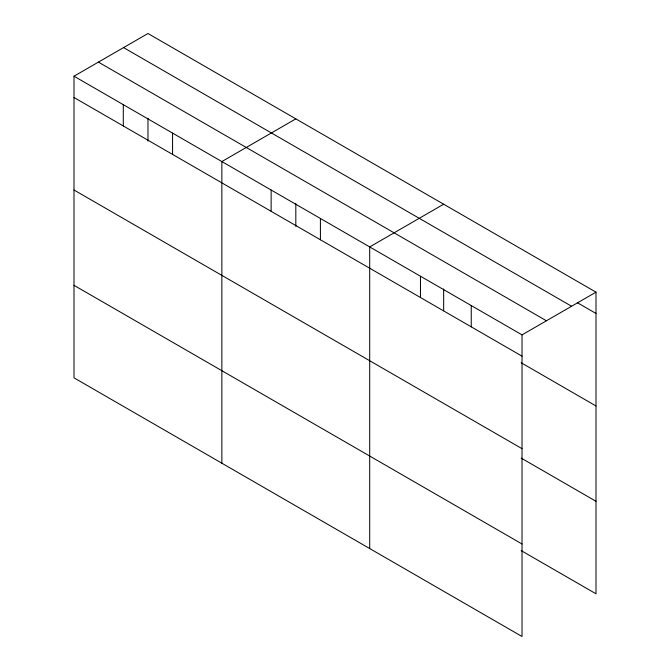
<?xml version="1.0" encoding="UTF-8"?>
<svg xmlns="http://www.w3.org/2000/svg" width="670" height="670" viewBox="0 0 670 670"><rect width="100%" height="100%" fill="white"/><g stroke="black" fill="none" stroke-linecap="round" stroke-linejoin="round"><path stroke-width="1" d="M147.978 141.069L147.978 118.205M522.022 448.674L522.022 334.866L74.002 76.204L74.002 377.838L522.022 636.5L522.022 448.674L74.002 190.012M521.168 550.589L595.999 593.796L595.999 292.162L147.978 33.5L74.002 76.204M295.822 118.858L221.854 161.562L221.854 463.196M443.666 204.216L369.698 246.92L369.698 548.554M522.022 334.866L595.999 292.162M577.289 302.656L595.999 313.459M123.565 47.595L571.585 306.257M98.415 62.117L546.435 320.771M74.002 97.502L522.022 356.164M521.168 362.763L595.999 405.97M521.168 458.079L595.999 501.286M74.002 285.328L522.022 543.99M471.244 305.553L471.244 326.851M443.666 288.921L443.666 310.746M420.475 276.241L420.475 297.539M320.411 218.47L320.411 239.768M295.822 203.563L295.822 226.427M271.132 190.02L271.132 211.318M172.567 133.112L172.567 154.41M123.288 104.662L123.288 125.96"/></g></svg>
